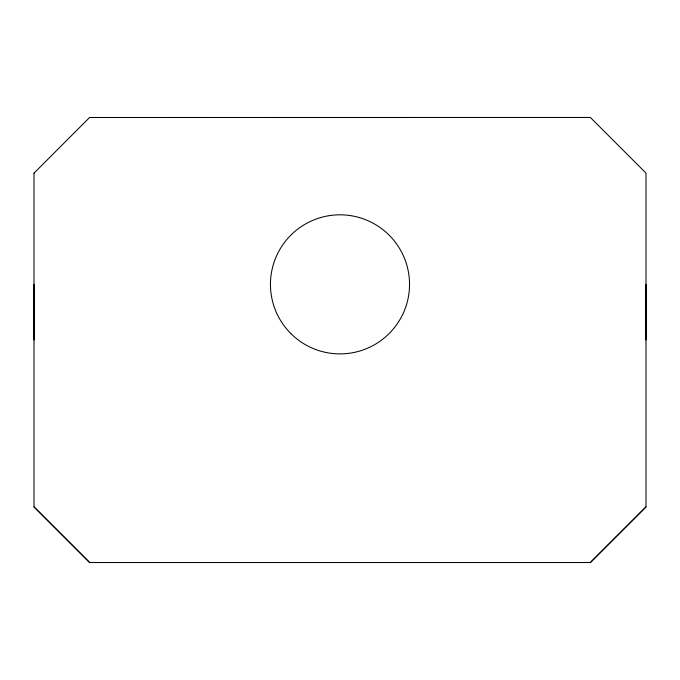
<?xml version="1.0" encoding="UTF-8"?>
<svg xmlns="http://www.w3.org/2000/svg" width="680" height="680" viewBox="0 0 680 680"><rect width="100%" height="100%" fill="white"/><g stroke="black" fill="none" stroke-linecap="round" stroke-linejoin="round"><path stroke-width="1.02" d="M34.008 340.008L34.008 284.393M645.991 340.008L645.991 284.376M34 173.145L89.632 117.453M89.632 117.504L590.351 117.453L645.991 173.085L645.991 506.914L590.359 562.53L89.641 562.547L34.008 506.914L34 173.085M590.359 562.547L645.991 506.914M271.005 117.521L408.977 117.513M34.008 506.897L89.641 562.53M290.819 333.531A69.547 69.547 0 0 0 407.167 302.353A69.547 69.547 0 0 0 321.997 217.183A69.547 69.547 0 0 0 290.819 333.531"/></g></svg>
